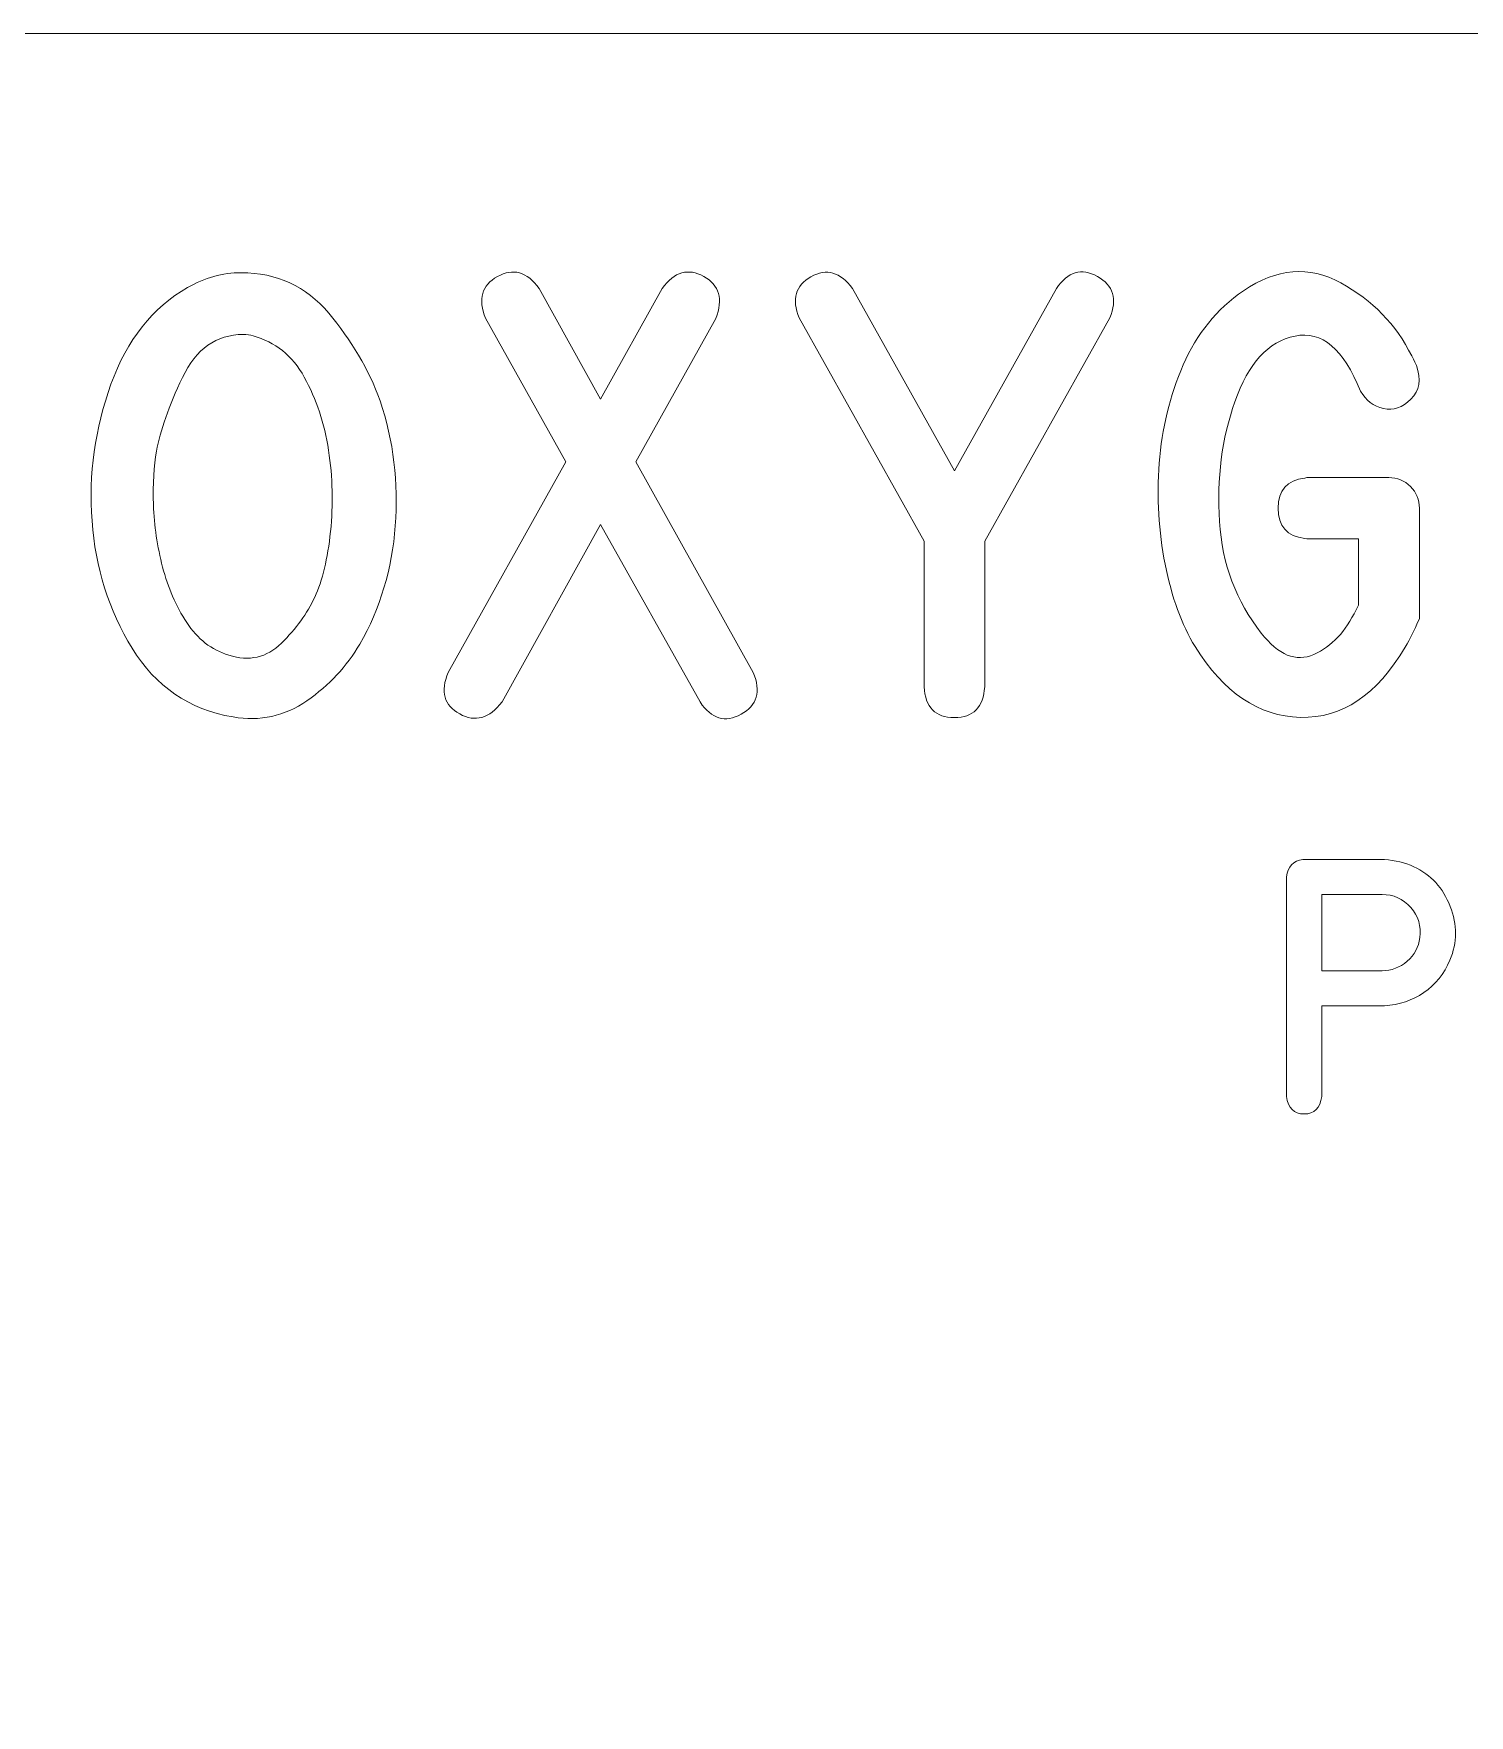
# Model space of a CAD drawing. Header units: millimetres. Extents: x -213 to 146, y -128 to 100.
# Drawn here: x -37.27 to -21.35, y -72.08 to -53.43 of the extents above; entities that cross this region are included whole.
import ezdxf

# ---------------------------------------------------------------- set-up
doc = ezdxf.new("R2010")
doc.units = ezdxf.units.MM
doc.header["$MEASUREMENT"] = 0
doc.layers.add('CUT', color=7, linetype='Continuous')
doc.layers.add('Engrave', color=7, linetype='Continuous')

msp = doc.modelspace()

# ---------------------------------------------------------------- linework, layer by layer
at = {"layer": 'CUT', "color": 250, "lineweight": 9}
msp.add_open_spline([(44.8641, -128.0302), (44.8641, -128.0302), (65.7599, -128.0302), (65.7599, -128.0302), (65.7599, -128.0302), (66.158, -128.03), (66.5397, -127.8716), (66.821, -127.5899), (66.821, -127.5899), (67.1023, -127.3083), (67.2602, -126.9283), (67.2599, -126.5302), (67.2599, -126.5302), (67.2599, -126.5302), (67.2599, -114.5427), (67.2599, -114.5427), (67.2599, -114.5427), (67.2589, -112.9524), (67.8897, -111.4269), (69.0135, -110.3017), (69.0135, -110.3017), (70.1373, -109.1764), (71.6696, -108.5437), (73.2599, -108.5427), (73.2599, -108.5427), (73.2599, -108.5427), (75.7224, -108.5427), (75.7224, -108.5427), (75.7224, -108.5427), (76.1205, -108.5425), (76.5022, -108.3841), (76.7835, -108.1024), (76.7835, -108.1024), (77.0648, -107.8208), (77.2227, -107.4408), (77.2224, -107.0427), (77.2224, -107.0427), (77.2224, -107.0427), (77.2224, -74.4177), (77.2224, -74.4177), (77.2224, -74.4177), (77.2222, -74.0196), (77.0638, -73.638), (76.7821, -73.3567), (76.7821, -73.3567), (76.5005, -73.0754), (76.1205, -72.9175), (75.7224, -72.9177), (75.7224, -72.9177), (75.7224, -72.9177), (73.2599, -72.9177), (73.2599, -72.9177), (73.2599, -72.9177), (71.6696, -72.9187), (70.1441, -72.288), (69.0189, -71.1642), (69.0189, -71.1642), (67.8937, -70.0404), (67.2609, -68.508), (67.2599, -66.9177), (67.2599, -66.9177), (67.2599, -66.9177), (67.2599, -54.9302), (67.2599, -54.9302), (67.2599, -54.9302), (67.2597, -54.5321), (67.1013, -54.1505), (66.8196, -53.8692), (66.8196, -53.8692), (66.538, -53.5879), (66.158, -53.43), (65.7599, -53.4302), (65.7599, -53.4302), (65.7599, -53.4302), (-55.7651, -53.4302), (-55.7651, -53.4302), (-55.7651, -53.4302), (-56.1631, -53.4305), (-56.5448, -53.5889), (-56.8261, -53.8705), (-56.8261, -53.8705), (-57.1074, -54.1522), (-57.2653, -54.5321), (-57.2651, -54.9302), (-57.2651, -54.9302), (-57.2651, -54.9302), (-57.2651, -66.9177), (-57.2651, -66.9177), (-57.2651, -66.9177), (-57.2641, -68.508), (-57.8948, -70.0336), (-59.0186, -71.1588), (-59.0186, -71.1588), (-60.1424, -72.284), (-61.6748, -72.9167), (-63.2651, -72.9177), (-63.2651, -72.9177), (-63.2651, -72.9177), (-65.7276, -72.9177), (-65.7276, -72.9177), (-65.7276, -72.9177), (-66.1256, -72.918), (-66.5073, -73.0764), (-66.7886, -73.358), (-66.7886, -73.358), (-67.0699, -73.6397), (-67.2278, -74.0196), (-67.2276, -74.4177), (-67.2276, -74.4177), (-67.2276, -74.4177), (-67.2276, -107.0427), (-67.2276, -107.0427), (-67.2276, -107.0427), (-67.2273, -107.4408), (-67.0689, -107.8225), (-66.7873, -108.1038), (-66.7873, -108.1038), (-66.5056, -108.3851), (-66.1256, -108.543), (-65.7276, -108.5427), (-65.7276, -108.5427), (-65.7276, -108.5427), (-63.2651, -108.5427), (-63.2651, -108.5427), (-63.2651, -108.5427), (-61.6748, -108.5417), (-60.1492, -109.1725), (-59.024, -110.2963), (-59.024, -110.2963), (-57.8988, -111.4201), (-57.2661, -112.9524), (-57.2651, -114.5427), (-57.2651, -114.5427), (-57.2651, -114.5427), (-57.2651, -126.5302), (-57.2651, -126.5302), (-57.2651, -126.5302), (-57.2648, -126.9283), (-57.1064, -127.31), (-56.8248, -127.5913), (-56.8248, -127.5913), (-56.5431, -127.8726), (-56.1631, -128.0305), (-55.7651, -128.0302), (-55.7651, -128.0302), (-55.7651, -128.0302), (44.8641, -128.0302), (44.8641, -128.0302)], degree=3, knots=[0, 0, 0, 0, 0.0263158, 0.0263158, 0.0263158, 0.0263158, 0.0526316, 0.0526316, 0.0526316, 0.0526316, 0.0789474, 0.0789474, 0.0789474, 0.0789474, 0.1052632, 0.1052632, 0.1052632, 0.1052632, 0.1315789, 0.1315789, 0.1315789, 0.1315789, 0.1578947, 0.1578947, 0.1578947, 0.1578947, 0.1842105, 0.1842105, 0.1842105, 0.1842105, 0.2105263, 0.2105263, 0.2105263, 0.2105263, 0.2368421, 0.2368421, 0.2368421, 0.2368421, 0.2631579, 0.2631579, 0.2631579, 0.2631579, 0.2894737, 0.2894737, 0.2894737, 0.2894737, 0.3157895, 0.3157895, 0.3157895, 0.3157895, 0.3421053, 0.3421053, 0.3421053, 0.3421053, 0.3684211, 0.3684211, 0.3684211, 0.3684211, 0.3947368, 0.3947368, 0.3947368, 0.3947368, 0.4210526, 0.4210526, 0.4210526, 0.4210526, 0.4473684, 0.4473684, 0.4473684, 0.4473684, 0.4736842, 0.4736842, 0.4736842, 0.4736842, 0.5, 0.5, 0.5, 0.5, 0.5263158, 0.5263158, 0.5263158, 0.5263158, 0.5526316, 0.5526316, 0.5526316, 0.5526316, 0.5789474, 0.5789474, 0.5789474, 0.5789474, 0.6052632, 0.6052632, 0.6052632, 0.6052632, 0.6315789, 0.6315789, 0.6315789, 0.6315789, 0.6578947, 0.6578947, 0.6578947, 0.6578947, 0.6842105, 0.6842105, 0.6842105, 0.6842105, 0.7105263, 0.7105263, 0.7105263, 0.7105263, 0.7368421, 0.7368421, 0.7368421, 0.7368421, 0.7631579, 0.7631579, 0.7631579, 0.7631579, 0.7894737, 0.7894737, 0.7894737, 0.7894737, 0.8157895, 0.8157895, 0.8157895, 0.8157895, 0.8421053, 0.8421053, 0.8421053, 0.8421053, 0.8684211, 0.8684211, 0.8684211, 0.8684211, 0.8947368, 0.8947368, 0.8947368, 0.8947368, 0.9210526, 0.9210526, 0.9210526, 0.9210526, 0.9473684, 0.9473684, 0.9473684, 0.9473684, 1, 1, 1, 1], dxfattribs=at)
at = {"layer": 'Engrave', "color": 240, "lineweight": 9}
for points, knots in [([(-33.4292, -57.5024), (-33.2819, -57.9477), (-33.2259, -58.4095), (-33.2622, -58.8886), (-33.2622, -58.8886), (-33.2984, -59.3676), (-33.4301, -59.8047), (-33.6564, -60.2007), (-33.6564, -60.2007), (-33.7997, -60.4468), (-33.9947, -60.6559), (-34.2425, -60.8279), (-34.2425, -60.8279), (-34.4903, -60.9999), (-34.7635, -61.06), (-35.0623, -61.0082), (-35.0623, -61.0082), (-35.5496, -60.9234), (-35.9225, -60.669), (-36.181, -60.2468), (-36.181, -60.2468), (-36.4403, -59.8237), (-36.5884, -59.3528), (-36.6263, -58.8343), (-36.6263, -58.8343), (-36.6642, -58.3157), (-36.5942, -57.8111), (-36.4164, -57.3189), (-36.4164, -57.3189), (-36.2386, -56.8266), (-35.9554, -56.4694), (-35.5661, -56.2455), (-35.5661, -56.2455), (-35.3768, -56.136), (-35.1776, -56.0817), (-34.971, -56.0817), (-34.971, -56.0817), (-34.5751, -56.0817), (-34.2524, -56.2307), (-34.0013, -56.5287), (-34.0013, -56.5287), (-33.7503, -56.8275), (-33.5601, -57.1518), (-33.4292, -57.5024)], [0, 0, 0, 0, 0.0833333, 0.0833333, 0.0833333, 0.0833333, 0.1666667, 0.1666667, 0.1666667, 0.1666667, 0.25, 0.25, 0.25, 0.25, 0.3333333, 0.3333333, 0.3333333, 0.3333333, 0.4166667, 0.4166667, 0.4166667, 0.4166667, 0.5, 0.5, 0.5, 0.5, 0.5833333, 0.5833333, 0.5833333, 0.5833333, 0.6666667, 0.6666667, 0.6666667, 0.6666667, 0.75, 0.75, 0.75, 0.75, 0.8333333, 0.8333333, 0.8333333, 0.8333333, 1, 1, 1, 1]), ([(-32.6769, -60.5143), (-32.6769, -60.5143), (-31.3722, -58.1799), (-31.3722, -58.1799), (-31.3722, -58.1799), (-31.3722, -58.1799), (-32.262, -56.5855), (-32.262, -56.5855), (-32.262, -56.5855), (-32.3476, -56.3747), (-32.3032, -56.2208), (-32.1295, -56.1237), (-32.1295, -56.1237), (-31.9558, -56.0265), (-31.8019, -56.0702), (-31.6661, -56.2554), (-31.6661, -56.2554), (-31.6661, -56.2554), (-30.9862, -57.4827), (-30.9862, -57.4827), (-30.9862, -57.4827), (-30.9862, -57.4827), (-30.3013, -56.2554), (-30.3013, -56.2554), (-30.3013, -56.2554), (-30.1663, -56.0702), (-30.0132, -56.0265), (-29.8412, -56.1229), (-29.8412, -56.1229), (-29.6692, -56.2192), (-29.6239, -56.3739), (-29.7062, -56.5879), (-29.7062, -56.5879), (-29.7062, -56.5879), (-30.5935, -58.1799), (-30.5935, -58.1799), (-30.5935, -58.1799), (-30.5935, -58.1799), (-29.2913, -60.5143), (-29.2913, -60.5143), (-29.2913, -60.5143), (-29.2041, -60.7266), (-29.2494, -60.8814), (-29.4263, -60.9785), (-29.4263, -60.9785), (-29.6033, -61.0756), (-29.7548, -61.0304), (-29.8815, -60.8419), (-29.8815, -60.8419), (-29.8815, -60.8419), (-30.9862, -58.8746), (-30.9862, -58.8746), (-30.9862, -58.8746), (-30.9862, -58.8746), (-32.0785, -60.8419), (-32.0785, -60.8419), (-32.0785, -60.8419), (-32.2184, -61.0254), (-32.3748, -61.0699), (-32.5477, -60.9744), (-32.5477, -60.9744), (-32.7205, -60.8797), (-32.7641, -60.7266), (-32.6769, -60.5143)], [0, 0, 0, 0, 0.0588235, 0.0588235, 0.0588235, 0.0588235, 0.1176471, 0.1176471, 0.1176471, 0.1176471, 0.1764706, 0.1764706, 0.1764706, 0.1764706, 0.2352941, 0.2352941, 0.2352941, 0.2352941, 0.2941176, 0.2941176, 0.2941176, 0.2941176, 0.3529412, 0.3529412, 0.3529412, 0.3529412, 0.4117647, 0.4117647, 0.4117647, 0.4117647, 0.4705882, 0.4705882, 0.4705882, 0.4705882, 0.5294118, 0.5294118, 0.5294118, 0.5294118, 0.5882353, 0.5882353, 0.5882353, 0.5882353, 0.6470588, 0.6470588, 0.6470588, 0.6470588, 0.7058824, 0.7058824, 0.7058824, 0.7058824, 0.7647059, 0.7647059, 0.7647059, 0.7647059, 0.8235294, 0.8235294, 0.8235294, 0.8235294, 0.8823529, 0.8823529, 0.8823529, 0.8823529, 1, 1, 1, 1]), ([(-25.9289, -56.2579), (-25.8038, -56.0694), (-25.6523, -56.0249), (-25.4745, -56.1229), (-25.4745, -56.1229), (-25.2967, -56.2208), (-25.2515, -56.3739), (-25.3379, -56.583), (-25.3379, -56.583), (-25.3379, -56.583), (-26.7249, -59.0598), (-26.7249, -59.0598), (-26.7249, -59.0598), (-26.7249, -59.0598), (-26.7249, -60.6731), (-26.7249, -60.6731), (-26.7249, -60.6731), (-26.7397, -60.9011), (-26.8516, -61.0156), (-27.0615, -61.0156), (-27.0615, -61.0156), (-27.2714, -61.0156), (-27.3834, -60.9011), (-27.3974, -60.6731), (-27.3974, -60.6731), (-27.3974, -60.6731), (-27.3974, -59.0598), (-27.3974, -59.0598), (-27.3974, -59.0598), (-27.3974, -59.0598), (-28.7819, -56.583), (-28.7819, -56.583), (-28.7819, -56.583), (-28.8675, -56.3756), (-28.8239, -56.2233), (-28.6518, -56.1261), (-28.6518, -56.1261), (-28.4798, -56.029), (-28.3259, -56.0726), (-28.1909, -56.2579), (-28.1909, -56.2579), (-28.1909, -56.2579), (-27.0599, -58.2786), (-27.0599, -58.2786), (-27.0599, -58.2786), (-27.0599, -58.2786), (-25.9289, -56.2579), (-25.9289, -56.2579)], [0, 0, 0, 0, 0.0769231, 0.0769231, 0.0769231, 0.0769231, 0.1538462, 0.1538462, 0.1538462, 0.1538462, 0.2307692, 0.2307692, 0.2307692, 0.2307692, 0.3076923, 0.3076923, 0.3076923, 0.3076923, 0.3846154, 0.3846154, 0.3846154, 0.3846154, 0.4615385, 0.4615385, 0.4615385, 0.4615385, 0.5384615, 0.5384615, 0.5384615, 0.5384615, 0.6153846, 0.6153846, 0.6153846, 0.6153846, 0.6923077, 0.6923077, 0.6923077, 0.6923077, 0.7692308, 0.7692308, 0.7692308, 0.7692308, 0.8461538, 0.8461538, 0.8461538, 0.8461538, 1, 1, 1, 1]), ([(-23.1533, -59.031), (-23.1533, -59.031), (-23.1747, -59.0285), (-23.1747, -59.0285), (-23.1747, -59.0285), (-23.3715, -59.0046), (-23.4694, -58.8927), (-23.4694, -58.6935), (-23.4694, -58.6935), (-23.4694, -58.4943), (-23.3715, -58.3824), (-23.1747, -58.3585), (-23.1747, -58.3585), (-23.1747, -58.3585), (-23.1533, -58.3535), (-23.1533, -58.3535), (-23.1533, -58.3535), (-23.1533, -58.3535), (-23.1319, -58.3535), (-23.1319, -58.3535), (-23.1319, -58.3535), (-23.1319, -58.3535), (-22.2421, -58.3535), (-22.2421, -58.3535), (-22.2421, -58.3535), (-22.1483, -58.3535), (-22.0685, -58.3865), (-22.0018, -58.4531), (-22.0018, -58.4531), (-21.9351, -58.5198), (-21.9022, -58.6005), (-21.9022, -58.6935), (-21.9022, -58.6935), (-21.9022, -58.6935), (-21.9022, -59.9159), (-21.9022, -59.9159), (-21.9022, -59.9159), (-21.9022, -59.9159), (-21.931, -59.9784), (-21.931, -59.9784), (-21.931, -59.9784), (-21.931, -59.9784), (-21.9475, -60.0171), (-21.9475, -60.0171), (-21.9475, -60.0171), (-21.9475, -60.0171), (-21.9647, -60.0533), (-21.9647, -60.0533), (-21.9647, -60.0533), (-21.9647, -60.0533), (-21.9837, -60.0895), (-21.9837, -60.0895), (-21.9837, -60.0895), (-21.9837, -60.0895), (-22.0034, -60.1258), (-22.0034, -60.1258), (-22.0034, -60.1258), (-22.0034, -60.1258), (-22.0199, -60.162), (-22.0199, -60.162), (-22.0199, -60.162), (-22.0199, -60.162), (-22.0396, -60.1982), (-22.0396, -60.1982), (-22.0396, -60.1982), (-22.0396, -60.1982), (-22.061, -60.2344), (-22.061, -60.2344), (-22.061, -60.2344), (-22.373, -60.7645), (-22.7607, -61.0238), (-23.2233, -61.0123), (-23.2233, -61.0123), (-23.6867, -60.9999), (-24.0753, -60.7382), (-24.3905, -60.227), (-24.3905, -60.227), (-24.5403, -59.9842), (-24.6506, -59.6804), (-24.7231, -59.3141), (-24.7231, -59.3141), (-24.7955, -58.9487), (-24.8177, -58.575), (-24.7881, -58.193), (-24.7881, -58.193), (-24.7593, -57.8111), (-24.6704, -57.4481), (-24.5222, -57.1032), (-24.5222, -57.1032), (-24.3732, -56.7583), (-24.151, -56.4842), (-23.8555, -56.2817), (-23.8555, -56.2817), (-23.4851, -56.0307), (-23.1254, -56.0019), (-22.7747, -56.1936), (-22.7747, -56.1936), (-22.424, -56.3863), (-22.1623, -56.6554), (-21.9886, -57.0028), (-21.9886, -57.0028), (-21.9886, -57.0028), (-21.9697, -57.0415), (-21.9697, -57.0415), (-21.9697, -57.0415), (-21.9697, -57.0415), (-21.9549, -57.0752), (-21.9549, -57.0752), (-21.9549, -57.0752), (-21.9549, -57.0752), (-21.9359, -57.1114), (-21.9359, -57.1114), (-21.9359, -57.1114), (-21.8808, -57.2637), (-21.9022, -57.3888), (-21.9985, -57.4851), (-21.9985, -57.4851), (-22.0915, -57.5765), (-22.1927, -57.6111), (-22.3022, -57.588), (-22.3022, -57.588), (-22.4117, -57.5642), (-22.4957, -57.5), (-22.5557, -57.3938), (-22.5557, -57.3938), (-22.7434, -56.9271), (-22.9854, -56.7237), (-23.2826, -56.7838), (-23.2826, -56.7838), (-23.5789, -56.8431), (-23.8011, -57.0859), (-23.9493, -57.5115), (-23.9493, -57.5115), (-24.0942, -57.923), (-24.151, -58.3659), (-24.1205, -58.8392), (-24.1205, -58.8392), (-24.0901, -59.3125), (-23.9353, -59.7257), (-23.6571, -60.0772), (-23.6571, -60.0772), (-23.4661, -60.3233), (-23.2719, -60.4023), (-23.0735, -60.3143), (-23.0735, -60.3143), (-22.8759, -60.2254), (-22.7204, -60.0607), (-22.606, -59.8195), (-22.606, -59.8195), (-22.606, -59.8195), (-22.5796, -59.7669), (-22.5796, -59.7669), (-22.5796, -59.7669), (-22.5796, -59.7669), (-22.5796, -59.031), (-22.5796, -59.031), (-22.5796, -59.031), (-22.5796, -59.031), (-23.1533, -59.031), (-23.1533, -59.031)], [0, 0, 0, 0, 0.0243902, 0.0243902, 0.0243902, 0.0243902, 0.0487805, 0.0487805, 0.0487805, 0.0487805, 0.0731707, 0.0731707, 0.0731707, 0.0731707, 0.097561, 0.097561, 0.097561, 0.097561, 0.1219512, 0.1219512, 0.1219512, 0.1219512, 0.1463415, 0.1463415, 0.1463415, 0.1463415, 0.1707317, 0.1707317, 0.1707317, 0.1707317, 0.195122, 0.195122, 0.195122, 0.195122, 0.2195122, 0.2195122, 0.2195122, 0.2195122, 0.2439024, 0.2439024, 0.2439024, 0.2439024, 0.2682927, 0.2682927, 0.2682927, 0.2682927, 0.2926829, 0.2926829, 0.2926829, 0.2926829, 0.3170732, 0.3170732, 0.3170732, 0.3170732, 0.3414634, 0.3414634, 0.3414634, 0.3414634, 0.3658537, 0.3658537, 0.3658537, 0.3658537, 0.3902439, 0.3902439, 0.3902439, 0.3902439, 0.4146341, 0.4146341, 0.4146341, 0.4146341, 0.4390244, 0.4390244, 0.4390244, 0.4390244, 0.4634146, 0.4634146, 0.4634146, 0.4634146, 0.4878049, 0.4878049, 0.4878049, 0.4878049, 0.5121951, 0.5121951, 0.5121951, 0.5121951, 0.5365854, 0.5365854, 0.5365854, 0.5365854, 0.5609756, 0.5609756, 0.5609756, 0.5609756, 0.5853659, 0.5853659, 0.5853659, 0.5853659, 0.6097561, 0.6097561, 0.6097561, 0.6097561, 0.6341463, 0.6341463, 0.6341463, 0.6341463, 0.6585366, 0.6585366, 0.6585366, 0.6585366, 0.6829268, 0.6829268, 0.6829268, 0.6829268, 0.7073171, 0.7073171, 0.7073171, 0.7073171, 0.7317073, 0.7317073, 0.7317073, 0.7317073, 0.7560976, 0.7560976, 0.7560976, 0.7560976, 0.7804878, 0.7804878, 0.7804878, 0.7804878, 0.804878, 0.804878, 0.804878, 0.804878, 0.8292683, 0.8292683, 0.8292683, 0.8292683, 0.8536585, 0.8536585, 0.8536585, 0.8536585, 0.8780488, 0.8780488, 0.8780488, 0.8780488, 0.902439, 0.902439, 0.902439, 0.902439, 0.9268293, 0.9268293, 0.9268293, 0.9268293, 0.9512195, 0.9512195, 0.9512195, 0.9512195, 1, 1, 1, 1]), ([(-34.9512, -56.7665), (-35.2467, -56.7665), (-35.4706, -56.9254), (-35.6229, -57.244), (-35.6229, -57.244), (-35.7752, -57.5625), (-35.8707, -57.8342), (-35.911, -58.0589), (-35.911, -58.0589), (-35.9415, -58.2235), (-35.953, -58.4219), (-35.9447, -58.6548), (-35.9447, -58.6548), (-35.9365, -58.8878), (-35.9028, -59.1182), (-35.8435, -59.3454), (-35.8435, -59.3454), (-35.7842, -59.5734), (-35.6945, -59.7784), (-35.576, -59.9603), (-35.576, -59.9603), (-35.4566, -60.143), (-35.3011, -60.264), (-35.1084, -60.3233), (-35.1084, -60.3233), (-34.8829, -60.3941), (-34.6886, -60.3496), (-34.5257, -60.19), (-34.5257, -60.19), (-34.3627, -60.0294), (-34.2392, -59.8599), (-34.1553, -59.6796), (-34.1553, -59.6796), (-34.0705, -59.4944), (-34.012, -59.2524), (-33.9807, -58.9511), (-33.9807, -58.9511), (-33.9495, -58.6507), (-33.9569, -58.3503), (-34.0022, -58.0506), (-34.0022, -58.0506), (-34.0482, -57.751), (-34.138, -57.481), (-34.2713, -57.2407), (-34.2713, -57.2407), (-34.4047, -57.0003), (-34.5948, -56.8472), (-34.8401, -56.7814), (-34.8401, -56.7814), (-34.8722, -56.7715), (-34.9092, -56.7665), (-34.9512, -56.7665)], [0, 0, 0, 0, 0.0714286, 0.0714286, 0.0714286, 0.0714286, 0.1428571, 0.1428571, 0.1428571, 0.1428571, 0.2142857, 0.2142857, 0.2142857, 0.2142857, 0.2857143, 0.2857143, 0.2857143, 0.2857143, 0.3571429, 0.3571429, 0.3571429, 0.3571429, 0.4285714, 0.4285714, 0.4285714, 0.4285714, 0.5, 0.5, 0.5, 0.5, 0.5714286, 0.5714286, 0.5714286, 0.5714286, 0.6428571, 0.6428571, 0.6428571, 0.6428571, 0.7142857, 0.7142857, 0.7142857, 0.7142857, 0.7857143, 0.7857143, 0.7857143, 0.7857143, 0.8571429, 0.8571429, 0.8571429, 0.8571429, 1, 1, 1, 1]), ([(-22.3165, -62.5884), (-22.3165, -62.5884), (-22.2901, -62.5884), (-22.2901, -62.5884), (-22.2901, -62.5884), (-22.1725, -62.5969), (-22.0643, -62.6232), (-21.9651, -62.6684), (-21.9651, -62.6684), (-21.7751, -62.7573), (-21.6405, -62.904), (-21.5615, -63.1082), (-21.5615, -63.1082), (-21.4825, -63.3118), (-21.4834, -63.5108), (-21.5639, -63.7046), (-21.5639, -63.7046), (-21.6293, -63.8579), (-21.7257, -63.9783), (-21.8536, -64.0649), (-21.8536, -64.0649), (-21.9811, -64.1519), (-22.1269, -64.2003), (-22.2901, -64.2102), (-22.2901, -64.2102), (-22.2901, -64.2102), (-22.3165, -64.2116), (-22.3165, -64.2116), (-22.3165, -64.2116), (-22.3165, -64.2116), (-22.9863, -64.2116), (-22.9863, -64.2116), (-22.9863, -64.2116), (-22.9863, -64.2116), (-22.9863, -65.2163), (-22.9863, -65.2163), (-22.9863, -65.2163), (-23.0027, -65.3457), (-23.0681, -65.4106), (-23.1819, -65.4106), (-23.1819, -65.4106), (-23.2958, -65.4106), (-23.3607, -65.3457), (-23.3762, -65.2163), (-23.3762, -65.2163), (-23.3762, -65.2163), (-23.3762, -62.7813), (-23.3762, -62.7813), (-23.3762, -62.7813), (-23.3626, -62.6674), (-23.3019, -62.603), (-23.1942, -62.5884), (-23.1942, -62.5884), (-23.1942, -62.5884), (-23.1819, -62.5884), (-23.1819, -62.5884), (-23.1819, -62.5884), (-23.1819, -62.5884), (-22.3165, -62.5884), (-22.3165, -62.5884)], [0, 0, 0, 0, 0.0625, 0.0625, 0.0625, 0.0625, 0.125, 0.125, 0.125, 0.125, 0.1875, 0.1875, 0.1875, 0.1875, 0.25, 0.25, 0.25, 0.25, 0.3125, 0.3125, 0.3125, 0.3125, 0.375, 0.375, 0.375, 0.375, 0.4375, 0.4375, 0.4375, 0.4375, 0.5, 0.5, 0.5, 0.5, 0.5625, 0.5625, 0.5625, 0.5625, 0.625, 0.625, 0.625, 0.625, 0.6875, 0.6875, 0.6875, 0.6875, 0.75, 0.75, 0.75, 0.75, 0.8125, 0.8125, 0.8125, 0.8125, 0.875, 0.875, 0.875, 0.875, 1, 1, 1, 1]), ([(-22.3165, -62.9769), (-22.3165, -62.9769), (-22.9863, -62.9769), (-22.9863, -62.9769), (-22.9863, -62.9769), (-22.9863, -62.9769), (-22.9863, -63.8217), (-22.9863, -63.8217), (-22.9863, -63.8217), (-22.9863, -63.8217), (-22.3165, -63.8217), (-22.3165, -63.8217), (-22.3165, -63.8217), (-22.2116, -63.8217), (-22.1194, -63.7869), (-22.0389, -63.7168), (-22.0389, -63.7168), (-21.9585, -63.6472), (-21.9115, -63.5597), (-21.8974, -63.4553), (-21.8974, -63.4553), (-21.8809, -63.3283), (-21.9152, -63.2168), (-21.9994, -63.1209), (-21.9994, -63.1209), (-22.0841, -63.0249), (-22.1899, -62.9769), (-22.3165, -62.9769)], [0, 0, 0, 0, 0.125, 0.125, 0.125, 0.125, 0.25, 0.25, 0.25, 0.25, 0.375, 0.375, 0.375, 0.375, 0.5, 0.5, 0.5, 0.5, 0.625, 0.625, 0.625, 0.625, 0.75, 0.75, 0.75, 0.75, 1, 1, 1, 1])]:
    msp.add_open_spline(points, degree=3, knots=knots, dxfattribs=at)

doc.saveas('drawing.dxf')
